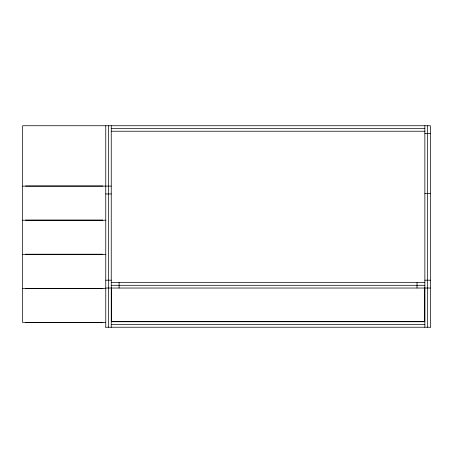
<?xml version="1.0" encoding="UTF-8"?>
<svg xmlns="http://www.w3.org/2000/svg" width="453" height="453" viewBox="0 0 453 453"><rect width="100%" height="100%" fill="white"/><g stroke="black" fill="none" stroke-linecap="round" stroke-linejoin="round"><path stroke-width="0.68" d="M111.245 128.482L424.863 128.482M111.245 131.228L424.863 131.228M424.863 133.578L430.35 133.578M25.549 186.03L102.859 186.03M22.65 186.109L111.245 186.109M424.863 193.641L430.35 193.641M105.759 193.952L111.245 193.952M25.549 220.135L102.859 220.135M22.65 220.215L105.759 220.215M25.549 254.241L102.859 254.241M22.65 254.32L105.759 254.32M105.759 280.192L111.245 280.192M424.863 280.192L430.35 280.192M111.245 282.547L424.863 282.547M111.54 285.288L424.767 285.288M105.759 288.034L430.35 288.034M25.549 288.346L102.859 288.346M22.65 288.425L105.759 288.425M111.245 321.749L424.863 321.749M25.549 322.451L102.859 322.451M105.759 322.53L22.65 322.53L22.65 125.736L430.35 125.736L430.35 327.264M111.245 324.49L424.863 324.49M105.759 327.236L430.35 327.236M427.604 125.747L427.604 327.264M424.863 125.736L424.863 327.264M424.704 287.649L424.704 321.59L111.404 321.59L111.404 287.649M417.02 282.547L417.02 288.034M119.088 282.547L119.088 288.034M111.245 125.736L111.245 327.264M108.505 125.736L108.505 327.264M105.759 125.736L105.759 327.264"/></g></svg>
